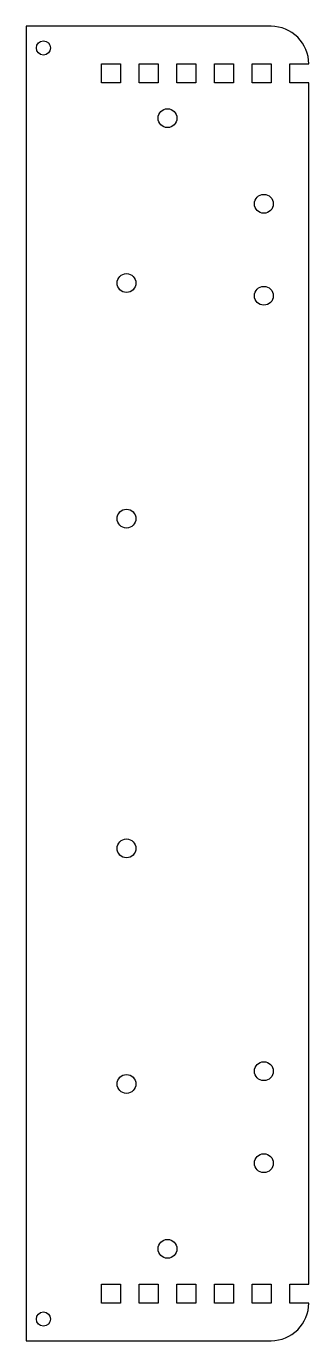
# Model space of a CAD drawing. Header units: millimetres. Extents: x 0 to 60, y -252 to 27.
import ezdxf

# ---------------------------------------------------------------- set-up
doc = ezdxf.new("R2010")
doc.units = ezdxf.units.MM

msp = doc.modelspace()

# ---------------------------------------------------------------- linework, layer by layer
msp.add_lwpolyline([(52, -252, 0.414214), (60, -244), (56, -244), (56, -240), (60, -240), (60, 15), (56, 15), (56, 19), (60, 19, 0.414214), (52, 27), (0, 27), (0, -252)], format="xyb", close=True)
for points in [[(16, 19), (20, 19), (20, 15), (16, 15)], [(24, 19), (28, 19), (28, 15), (24, 15)], [(32, 19), (36, 19), (36, 15), (32, 15)], [(40, 19), (44, 19), (44, 15), (40, 15)], [(48, 19), (52, 19), (52, 15), (48, 15)], [(20, -244), (16, -244), (16, -240), (20, -240)], [(28, -244), (24, -244), (24, -240), (28, -240)], [(36, -244), (32, -244), (32, -240), (36, -240)], [(44, -244), (40, -244), (40, -240), (44, -240)], [(52, -244), (48, -244), (48, -240), (52, -240)]]:
    msp.add_lwpolyline(points, close=True)
for centre, radius in [((3.64, 22.4), 1.5), ((30, 7.5), 2), ((50.47, -10.68), 2), ((21.29, -27.5), 2), ((50.47, -30.2), 2), ((21.29, -77.5), 2), ((21.29, -147.5), 2), ((50.47, -194.8), 2), ((21.29, -197.5), 2), ((50.47, -214.32), 2), ((30, -232.5), 2), ((3.64, -247.4), 1.5)]:
    msp.add_circle(centre, radius)

doc.saveas('drawing.dxf')
